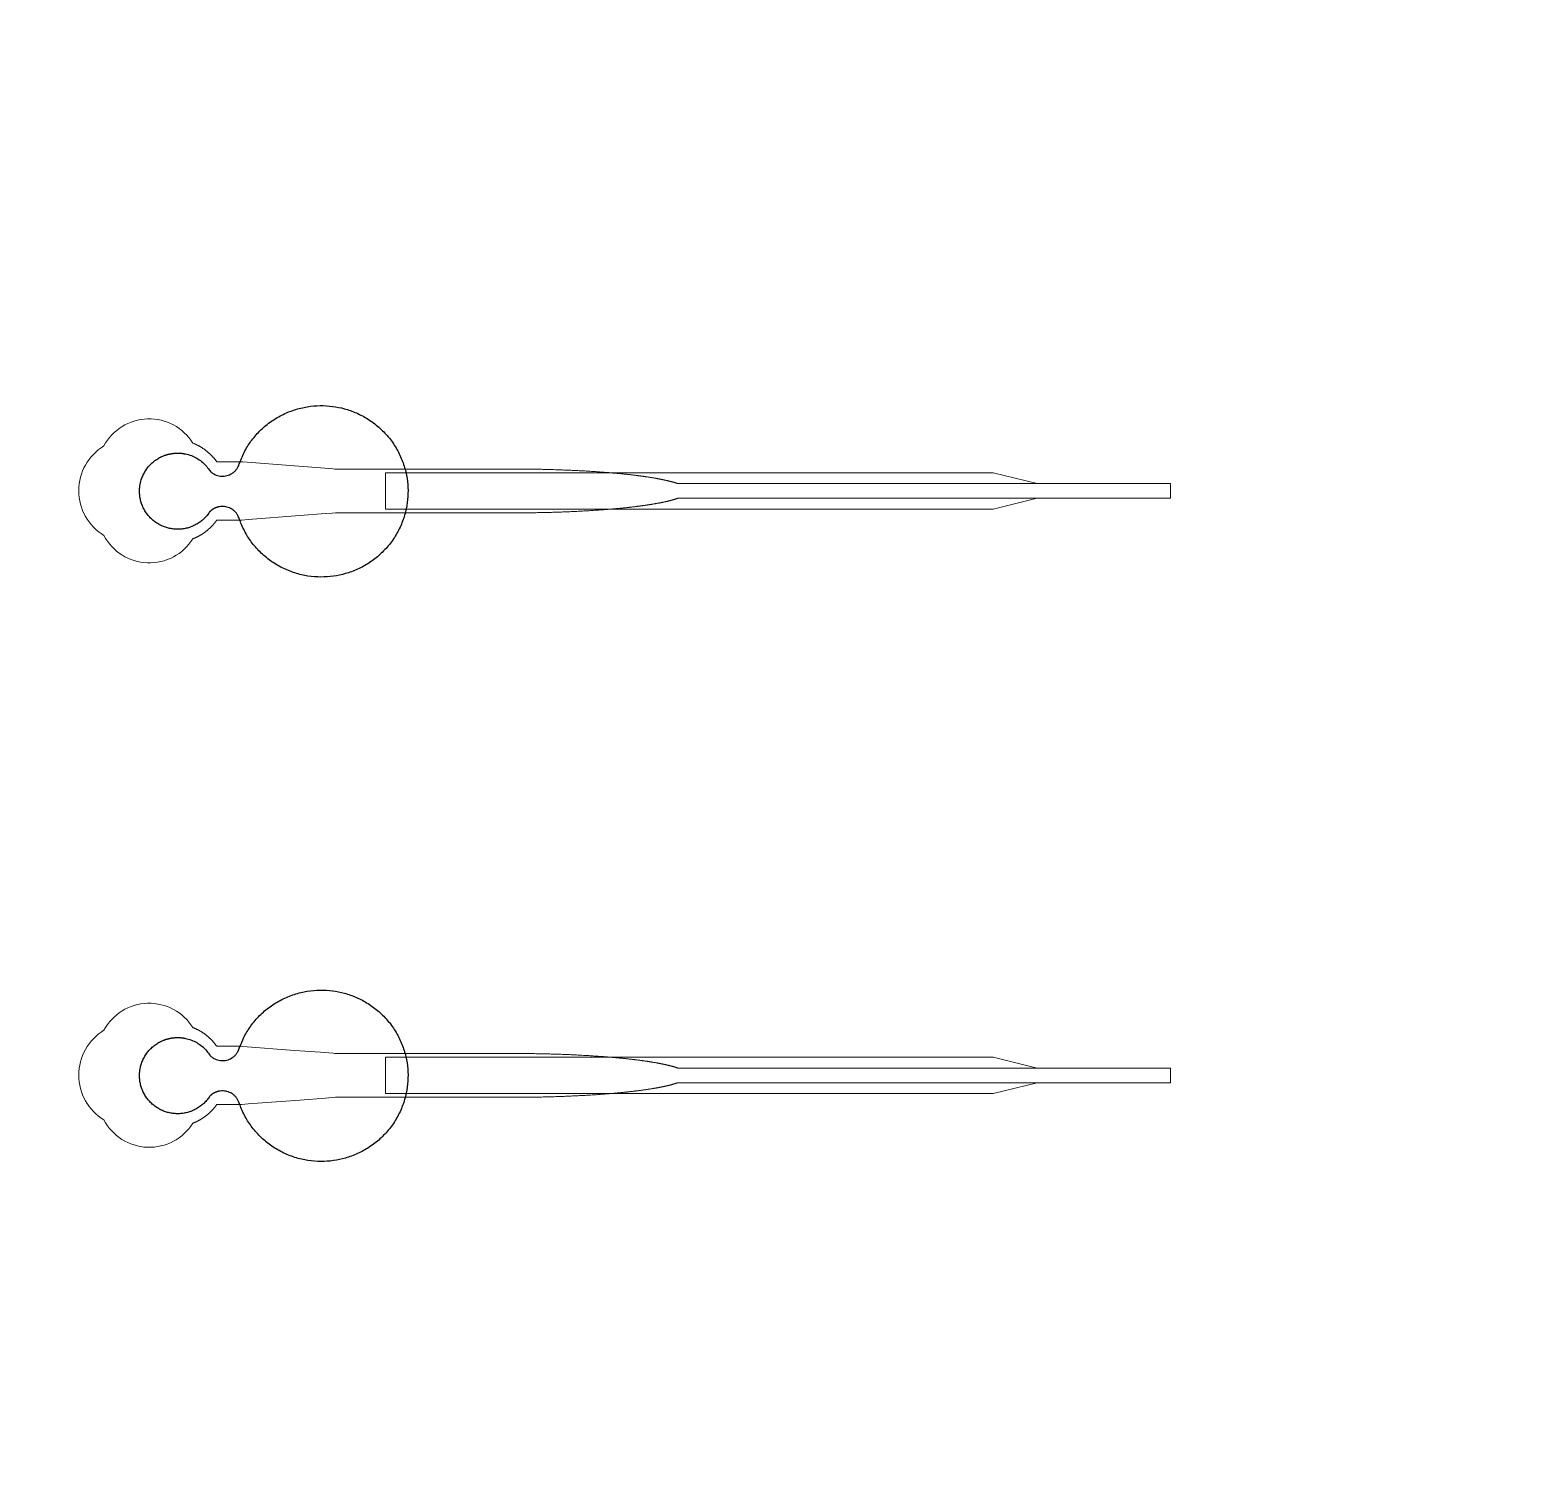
# Model space of a CAD drawing. Header units: inches. Extents: x -52997 to 52003, y -52254 to 52746.
# Drawn here: x -5149 to -4, y -1333 to 3570 of the extents above; entities that cross this region are included whole.
import ezdxf

# ---------------------------------------------------------------- set-up
doc = ezdxf.new("R2010")
doc.units = ezdxf.units.IN
doc.header["$MEASUREMENT"] = 0
doc.layers.add('1', color=1, linetype='Continuous')
doc.layers.add('2', color=140, linetype='Continuous', lineweight=0)
doc.layers.add('3', color=90, linetype='Continuous', lineweight=0)

msp = doc.modelspace()

# ---------------------------------------------------------------- linework, layer by layer
at = {"layer": '1'}
for points in [[(-16283.4, -47485.7), (0, -47485.7), (16283.4, -47485.7, 5.999107)], [(-16250, -47285.7), (0, -47285.7), (16250, -47285.7, 5.986812)], [(-13685.8, -45485.7), (0, -45485.7), (13685.8, -45485.7, 6.794322)]]:
    msp.add_lwpolyline(points, format="xyb", close=True, dxfattribs=at)
msp.add_circle((-497.2, 245.8), 52500, dxfattribs=at)
for points in [[(-4534.8, 1921.4), (-4512.6, 1944.5), (-4481, 1939.3), (-4449.3, 1934.1), (-4435.7, 1905.1), (-4360.3, 1664.2), (-4108.3, 1701.9), (-3856.3, 1739.6), (-3856.1, 1991.7), (-3856, 2243.9), (-4108, 2281.8), (-4360, 2319.7), (-4435.6, 2078.9), (-4448.8, 2050.4), (-4479.7, 2044.7), (-4510.5, 2038.9), (-4533.1, 2060.7), (-4584.5, 2144.1), (-4678.9, 2118), (-4773.3, 2091.9), (-4774.5, 1994), (-4775.7, 1896), (-4681.9, 1867.6), (-4588.2, 1839.2), (-4534.8, 1921.4)], [(-4534.8, -78.6), (-4512.6, -55.5), (-4481, -60.7), (-4449.3, -65.9), (-4435.7, -94.9), (-4360.3, -335.8), (-4108.3, -298.1), (-3856.3, -260.4), (-3856.1, -8.3), (-3856, 243.9), (-4108, 281.8), (-4360, 319.7), (-4435.6, 78.9), (-4448.8, 50.4), (-4479.7, 44.7), (-4510.5, 38.9), (-4533.1, 60.7), (-4584.5, 144.1), (-4678.9, 118), (-4773.3, 91.9), (-4774.5, -6), (-4775.7, -104), (-4681.9, -132.4), (-4588.2, -160.8), (-4534.8, -78.6)]]:
    msp.add_rational_spline(points, [1, 0.884783429184, 1, 0.884783429184, 1, 0.758252289935, 1, 0.758252289935, 1, 0.758252289935, 1, 0.758252289935, 1, 0.888941908896, 1, 0.888941908896, 1, 0.79946124759, 1, 0.79946124759, 1, 0.79946124759, 1, 0.79946124759, 1], degree=2, knots=[0, 0, 0, 0.969535, 0.969535, 1.939069, 1.939069, 3.359405, 3.359405, 4.779741, 4.779741, 6.200078, 6.200078, 7.620414, 7.620414, 8.571947, 8.571947, 9.52348, 9.52348, 10.812277, 10.812277, 12.101074, 12.101074, 13.389871, 13.389871, 14.678668, 14.678668, 14.678668], dxfattribs=at)
at = {"layer": '2'}
for points in [[(-16283.4, -47485.7), (0, -47485.7), (16283.4, -47485.7, 5.999107)], [(-16250, -47285.7), (0, -47285.7), (16250, -47285.7, 5.986812)], [(-13685.8, -45485.7), (0, -45485.7), (13685.8, -45485.7, 6.794322)], [(-4592.1, 1829.6), (-4591.7, 1829.7), (-4590.9, 1830), (-4590, 1830.3), (-4589.2, 1830.7), (-4588.4, 1831), (-4587.5, 1831.4), (-4586.7, 1831.7), (-4585.8, 1832.1), (-4585, 1832.5), (-4584.1, 1832.8), (-4583.2, 1833.2), (-4582.4, 1833.6), (-4581.5, 1834), (-4580.7, 1834.4), (-4579.8, 1834.8), (-4579, 1835.2), (-4578.1, 1835.6), (-4577.3, 1836.1), (-4576.4, 1836.5), (-4575.5, 1836.9), (-4574.7, 1837.4), (-4573.8, 1837.8), (-4573, 1838.3), (-4572.1, 1838.7), (-4571.2, 1839.2), (-4570.4, 1839.7), (-4569.5, 1840.1), (-4568.7, 1840.6), (-4567.8, 1841.1), (-4567, 1841.6), (-4566.1, 1842.1), (-4565.3, 1842.6), (-4564.4, 1843.1), (-4563.6, 1843.6), (-4562.7, 1844.2), (-4561.9, 1844.7), (-4561, 1845.2), (-4560.2, 1845.8), (-4559.3, 1846.3), (-4558.5, 1846.9), (-4557.6, 1847.4), (-4556.8, 1848), (-4556, 1848.6), (-4555.1, 1849.1), (-4554.3, 1849.7), (-4553.5, 1850.3), (-4552.7, 1850.9), (-4551.8, 1851.5), (-4551, 1852.1), (-4550.2, 1852.7), (-4549.4, 1853.3), (-4548.6, 1853.9), (-4547.7, 1854.5), (-4546.9, 1855.2), (-4546.1, 1855.8), (-4545.3, 1856.4), (-4544.5, 1857.1), (-4543.7, 1857.7), (-4542.9, 1858.3), (-4542.2, 1859), (-4541.4, 1859.6), (-4540.6, 1860.3), (-4539.8, 1861), (-4539, 1861.6), (-4538.3, 1862.3), (-4537.5, 1863), (-4536.8, 1863.7), (-4536, 1864.3), (-4535.2, 1865), (-4534.5, 1865.7), (-4533.8, 1866.4), (-4533, 1867.1), (-4532.3, 1867.8), (-4531.5, 1868.5), (-4530.8, 1869.2), (-4530.1, 1869.9), (-4529.4, 1870.7), (-4528.7, 1871.4), (-4528, 1872.1), (-4527.3, 1872.8), (-4526.6, 1873.6), (-4525.9, 1874.3), (-4525.2, 1875), (-4524.5, 1875.7), (-4523.9, 1876.5), (-4523.2, 1877.2), (-4522.5, 1878), (-4521.9, 1878.7), (-4521.2, 1879.5), (-4520.6, 1880.2), (-4519.9, 1881), (-4519.3, 1881.7), (-4518.7, 1882.5), (-4518.1, 1883.2), (-4517.4, 1884), (-4516.8, 1884.7), (-4516.2, 1885.5), (-4515.6, 1886.3), (-4515, 1887), (-4514.5, 1887.8), (-4513.9, 1888.6), (-4513.3, 1889.3), (-4512.7, 1890.1), (-4512.2, 1890.9), (-4511.6, 1891.6), (-4511.1, 1892.4), (-4510.5, 1893.2), (-4466.9, 1893.2), (-4445.1, 1893.2), (-4434.3, 1893.2), (-4431.5, 1893.2), (-4430.2, 1893.2), (-4430.1, 1893.2), (-4430.1, 1893.2), (-4430.1, 1893.2), (-4430.1, 1893.2), (-4430.1, 1893.2), (-4430, 1893.2), (-4429.6, 1893.2), (-4429, 1893.3), (-4427.6, 1893.4), (-4424.8, 1893.6), (-4402.7, 1895.3), (-4226.1, 1908.8), (-4137.8, 1915.6), (-4115.7, 1917.3), (-4104.6, 1918.1), (-4104.3, 1918.2), (-4104.2, 1918.2), (-4104.2, 1918.2), (-4104.1, 1918.2), (-4104, 1918.2), (-4103.7, 1918.2), (-3843.2, 1918.2), (-3836.9, 1918.2), (-3824.3, 1918.2), (-3723.8, 1918.2), (-3522.8, 1918.2), (-3510.2, 1918.2), (-3503.9, 1918.2), (-3500.8, 1918.2), (-3499.2, 1918.2), (-3498.8, 1918.2), (-3498.6, 1918.2), (-3498.5, 1918.2), (-3498.5, 1918.2), (-3498.5, 1918.2), (-3498.4, 1918.2), (-3497.9, 1918.2), (-3493.3, 1918.2), (-3488.7, 1918.2), (-3484.1, 1918.2), (-3479.4, 1918.2), (-3474.8, 1918.2), (-3470.1, 1918.3), (-3465.5, 1918.3), (-3460.8, 1918.3), (-3456.1, 1918.4), (-3451.4, 1918.4), (-3446.7, 1918.4), (-3442, 1918.5), (-3437.2, 1918.6), (-3432.5, 1918.6), (-3427.7, 1918.7), (-3423, 1918.8), (-3418.2, 1918.8), (-3413.4, 1918.9), (-3408.6, 1919), (-3403.9, 1919.1), (-3399.1, 1919.2), (-3394.3, 1919.3), (-3389.5, 1919.4), (-3384.6, 1919.5), (-3379.8, 1919.7), (-3375, 1919.8), (-3370.2, 1919.9), (-3365.4, 1920), (-3360.5, 1920.2), (-3355.7, 1920.3), (-3350.9, 1920.5), (-3346, 1920.6), (-3341.2, 1920.8), (-3336.4, 1921), (-3331.5, 1921.1), (-3326.7, 1921.3), (-3321.9, 1921.5), (-3317, 1921.7), (-3312.2, 1921.9), (-3307.4, 1922.1), (-3302.6, 1922.3), (-3297.8, 1922.5), (-3293, 1922.7), (-3288.2, 1922.9), (-3283.4, 1923.2), (-3278.6, 1923.4), (-3273.8, 1923.6), (-3269.1, 1923.9), (-3264.3, 1924.1), (-3259.5, 1924.4), (-3254.8, 1924.6), (-3250.1, 1924.9), (-3245.4, 1925.2), (-3240.6, 1925.4), (-3236, 1925.7), (-3231.3, 1926), (-3226.6, 1926.3), (-3221.9, 1926.6), (-3217.3, 1926.9), (-3212.7, 1927.2), (-3208.1, 1927.5), (-3203.5, 1927.9), (-3198.9, 1928.2), (-3196.6, 1928.4), (-3194.4, 1928.5), (-3192.1, 1928.7), (-3189.8, 1928.9), (-3187.6, 1929), (-3185.3, 1929.2), (-3183.1, 1929.4), (-3180.8, 1929.5), (-3178.6, 1929.7), (-3176.3, 1929.9), (-3174.1, 1930.1), (-3171.9, 1930.3), (-3169.7, 1930.4), (-3167.4, 1930.6), (-3165.2, 1930.8), (-3163, 1931), (-3160.8, 1931.2), (-3158.6, 1931.4), (-3156.5, 1931.5), (-3154.3, 1931.7), (-3152.1, 1931.9), (-3149.9, 1932.1), (-3147.8, 1932.3), (-3145.6, 1932.5), (-3143.5, 1932.7), (-3141.3, 1932.9), (-3139.2, 1933.1), (-3137, 1933.3), (-3134.9, 1933.5), (-3132.8, 1933.7), (-3130.7, 1933.9), (-3128.6, 1934.1), (-3126.5, 1934.3), (-3124.4, 1934.5), (-3122.3, 1934.7), (-3120.2, 1934.9), (-3118.2, 1935.2), (-3116.1, 1935.4), (-3114, 1935.6), (-3112, 1935.8), (-3110, 1936), (-3107.9, 1936.2), (-3105.9, 1936.5), (-3103.9, 1936.7), (-3101.9, 1936.9), (-3099.9, 1937.1), (-3097.9, 1937.3), (-3095.9, 1937.6), (-3093.9, 1937.8), (-3091.9, 1938), (-3090, 1938.2), (-3088, 1938.5), (-3086, 1938.7), (-3084.1, 1938.9), (-3082.2, 1939.2), (-3080.3, 1939.4), (-3078.3, 1939.6), (-3076.4, 1939.9), (-3074.5, 1940.1), (-3072.6, 1940.3), (-3070.8, 1940.6), (-3068.9, 1940.8), (-3067, 1941.1), (-3065.2, 1941.3), (-3063.3, 1941.5), (-3061.5, 1941.8), (-3059.6, 1942), (-3057.8, 1942.3), (-3056, 1942.5), (-3054.2, 1942.8), (-3052.4, 1943), (-3050.6, 1943.3), (-3048.8, 1943.5), (-3047.1, 1943.8), (-3045.3, 1944), (-3043.6, 1944.3), (-3041.8, 1944.5), (-3040.1, 1944.8), (-3038.4, 1945), (-3036.7, 1945.3), (-3035, 1945.5), (-3033.3, 1945.8), (-3031.6, 1946.1), (-3029.9, 1946.3), (-3028.3, 1946.6), (-3026.6, 1946.8), (-3025, 1947.1), (-3023.3, 1947.4), (-3021.7, 1947.6), (-3020.1, 1947.9), (-3018.5, 1948.2), (-3016.9, 1948.4), (-3015.3, 1948.7), (-3013.7, 1949), (-3012.2, 1949.2), (-3010.6, 1949.5), (-3009.1, 1949.8), (-3007.6, 1950), (-3006, 1950.3), (-3004.5, 1950.6), (-3003, 1950.9), (-3001.5, 1951.1), (-3000, 1951.4), (-2998.6, 1951.7), (-2997.1, 1952), (-2995.7, 1952.2), (-2994.2, 1952.5), (-2992.8, 1952.8), (-2991.4, 1953.1), (-2990, 1953.4), (-2988.6, 1953.6), (-2987.2, 1953.9), (-2985.8, 1954.2), (-2984.4, 1954.5), (-2983.1, 1954.8), (-2981.7, 1955.1), (-2980.4, 1955.3), (-2979.1, 1955.6), (-2977.8, 1955.9), (-2976.5, 1956.2), (-2975.2, 1956.5), (-2973.9, 1956.8), (-2972.6, 1957), (-2971.4, 1957.3), (-2970.1, 1957.6), (-2968.9, 1957.9), (-2967.7, 1958.2), (-2966.5, 1958.5), (-2965.3, 1958.8), (-2964.1, 1959.1), (-2962.9, 1959.4), (-2961.7, 1959.7), (-2960.5, 1959.9), (-2959.4, 1960.2), (-2958.3, 1960.5), (-2957.1, 1960.8), (-2956, 1961.1), (-2954.9, 1961.4), (-2953.8, 1961.7), (-2952.7, 1962), (-2951.7, 1962.3), (-2950.6, 1962.6), (-2949.6, 1962.9), (-2948.5, 1963.2), (-2947.5, 1963.5), (-2946.5, 1963.8), (-2945.5, 1964.1), (-2944.5, 1964.4), (-2943.5, 1964.7), (-2942.5, 1965), (-2941.6, 1965.3), (-2940.6, 1965.6), (-2939.7, 1965.9), (-2938.7, 1966.2), (-2937.8, 1966.5), (-2936.9, 1966.8), (-2936, 1967.1), (-2935.1, 1967.4), (-2934.3, 1967.7), (-2932.9, 1968.1), (-1247.2, 1968), (-1247.2, 2018.2), (-2932.8, 2018.2), (-2933.1, 2018.3), (-2933.9, 2018.6), (-2934.8, 2018.9), (-2935.7, 2019.2), (-2936.6, 2019.5), (-2937.5, 2019.8), (-2938.4, 2020.1), (-2939.3, 2020.4), (-2940.3, 2020.7), (-2941.2, 2021), (-2942.2, 2021.3), (-2943.1, 2021.6), (-2944.1, 2021.9), (-2945.1, 2022.2), (-2946.1, 2022.5), (-2947.1, 2022.8), (-2948.2, 2023.1), (-2949.2, 2023.4), (-2950.2, 2023.7), (-2951.3, 2023.9), (-2952.4, 2024.2), (-2953.5, 2024.5), (-2954.6, 2024.8), (-2955.7, 2025.1), (-2956.8, 2025.4), (-2957.9, 2025.7), (-2959, 2026), (-2960.2, 2026.3), (-2961.3, 2026.6), (-2962.5, 2026.9), (-2963.7, 2027.2), (-2964.9, 2027.5), (-2966.1, 2027.8), (-2967.3, 2028.1), (-2968.5, 2028.3), (-2969.8, 2028.6), (-2971, 2028.9), (-2972.3, 2029.2), (-2973.5, 2029.5), (-2974.8, 2029.8), (-2976.1, 2030.1), (-2977.4, 2030.4), (-2978.7, 2030.6), (-2980.1, 2030.9), (-2981.4, 2031.2), (-2982.7, 2031.5), (-2984.1, 2031.8), (-2985.5, 2032.1), (-2986.8, 2032.3), (-2988.2, 2032.6), (-2989.6, 2032.9), (-2991, 2033.2), (-2992.4, 2033.5), (-2993.9, 2033.7), (-2995.3, 2034), (-2996.8, 2034.3), (-2998.2, 2034.6), (-2999.7, 2034.9), (-3001.2, 2035.1), (-3002.7, 2035.4), (-3004.2, 2035.7), (-3005.7, 2036), (-3007.2, 2036.2), (-3008.7, 2036.5), (-3010.3, 2036.8), (-3011.8, 2037), (-3013.4, 2037.3), (-3015, 2037.6), (-3016.6, 2037.8), (-3018.1, 2038.1), (-3019.7, 2038.4), (-3021.4, 2038.6), (-3023, 2038.9), (-3024.6, 2039.2), (-3026.3, 2039.4), (-3027.9, 2039.7), (-3029.6, 2040), (-3031.2, 2040.2), (-3032.9, 2040.5), (-3034.6, 2040.7), (-3036.3, 2041), (-3038, 2041.3), (-3039.7, 2041.5), (-3041.5, 2041.8), (-3043.2, 2042), (-3045, 2042.3), (-3046.7, 2042.5), (-3048.5, 2042.8), (-3050.3, 2043), (-3052, 2043.3), (-3053.8, 2043.5), (-3055.6, 2043.8), (-3057.4, 2044), (-3059.3, 2044.3), (-3061.1, 2044.5), (-3062.9, 2044.8), (-3064.8, 2045), (-3066.6, 2045.2), (-3068.5, 2045.5), (-3070.4, 2045.7), (-3072.3, 2046), (-3074.1, 2046.2), (-3076, 2046.4), (-3077.9, 2046.7), (-3079.9, 2046.9), (-3081.8, 2047.1), (-3083.7, 2047.4), (-3085.7, 2047.6), (-3087.6, 2047.8), (-3089.6, 2048.1), (-3091.5, 2048.3), (-3093.5, 2048.5), (-3095.5, 2048.7), (-3097.5, 2049), (-3099.4, 2049.2), (-3101.4, 2049.4), (-3103.5, 2049.6), (-3105.5, 2049.8), (-3107.5, 2050.1), (-3109.5, 2050.3), (-3111.6, 2050.5), (-3113.6, 2050.7), (-3115.7, 2050.9), (-3117.7, 2051.1), (-3119.8, 2051.3), (-3121.9, 2051.6), (-3123.9, 2051.8), (-3126, 2052), (-3128.1, 2052.2), (-3130.2, 2052.4), (-3132.3, 2052.6), (-3134.4, 2052.8), (-3136.6, 2053), (-3138.7, 2053.2), (-3140.8, 2053.4), (-3143, 2053.6), (-3145.1, 2053.8), (-3147.3, 2054), (-3149.4, 2054.2), (-3151.6, 2054.4), (-3153.8, 2054.6), (-3155.9, 2054.7), (-3158.1, 2054.9), (-3160.3, 2055.1), (-3162.5, 2055.3), (-3164.7, 2055.5), (-3166.9, 2055.7), (-3169.1, 2055.9), (-3171.3, 2056), (-3173.5, 2056.2), (-3175.8, 2056.4), (-3178, 2056.6), (-3180.2, 2056.8), (-3182.5, 2056.9), (-3184.7, 2057.1), (-3187, 2057.3), (-3189.2, 2057.4), (-3191.5, 2057.6), (-3193.7, 2057.8), (-3196, 2057.9), (-3200.6, 2058.3), (-3205.1, 2058.6), (-3209.7, 2058.9), (-3214.3, 2059.2), (-3218.9, 2059.5), (-3223.6, 2059.8), (-3228.2, 2060.1), (-3232.9, 2060.4), (-3237.5, 2060.7), (-3242.2, 2061), (-3246.9, 2061.3), (-3251.6, 2061.5), (-3256.3, 2061.8), (-3261.1, 2062.1), (-3265.8, 2062.3), (-3270.6, 2062.5), (-3275.3, 2062.8), (-3280.1, 2063), (-3284.8, 2063.3), (-3289.6, 2063.5), (-3294.4, 2063.7), (-3299.2, 2063.9), (-3304, 2064.1), (-3308.8, 2064.3), (-3313.6, 2064.5), (-3318.4, 2064.7), (-3323.2, 2064.9), (-3328, 2065.1), (-3332.8, 2065.3), (-3337.6, 2065.4), (-3342.4, 2065.6), (-3347.2, 2065.7), (-3352, 2065.9), (-3356.8, 2066.1), (-3361.6, 2066.2), (-3366.4, 2066.3), (-3371.3, 2066.5), (-3376, 2066.6), (-3380.8, 2066.7), (-3385.6, 2066.8), (-3390.4, 2066.9), (-3395.2, 2067.1), (-3400, 2067.2), (-3404.7, 2067.2), (-3409.5, 2067.3), (-3414.2, 2067.4), (-3419, 2067.5), (-3423.7, 2067.6), (-3428.5, 2067.7), (-3433.2, 2067.7), (-3437.9, 2067.8), (-3442.6, 2067.8), (-3447.3, 2067.9), (-3452, 2067.9), (-3456.6, 2068), (-3461.3, 2068), (-3465.9, 2068.1), (-3470.6, 2068.1), (-3475.2, 2068.1), (-3479.8, 2068.1), (-3484.4, 2068.1), (-3486.7, 2068.2), (-3487.3, 2068.2), (-3487.6, 2068.2), (-3487.7, 2068.2), (-3487.9, 2068.2), (-3489.5, 2068.2), (-3495.9, 2068.2), (-3508.6, 2068.2), (-3559.6, 2068.2), (-3763.5, 2068.2), (-3814.5, 2068.2), (-3840, 2068.2), (-3846.4, 2068.2), (-3848, 2068.2), (-4103.7, 2068.2), (-4104.1, 2068.2), (-4104.2, 2068.2), (-4104.2, 2068.2), (-4104.3, 2068.2), (-4104.3, 2068.2), (-4104.7, 2068.2), (-4106.1, 2068.3), (-4111.6, 2068.7), (-4155.8, 2072.1), (-4244.1, 2078.9), (-4420.7, 2092.4), (-4426.2, 2092.9), (-4429, 2093.1), (-4429.7, 2093.1), (-4430, 2093.2), (-4430.1, 2093.2), (-4430.1, 2093.2), (-4430.1, 2093.2), (-4430.1, 2093.2), (-4430.1, 2093.2), (-4430.2, 2093.2), (-4430.5, 2093.2), (-4433.2, 2093.2), (-4438.7, 2093.2), (-4449.6, 2093.2), (-4471.4, 2093.2), (-4493.2, 2093.2), (-4504.1, 2093.2), (-4509.5, 2093.2), (-4510.2, 2093.2), (-4510.4, 2093.2), (-4510.5, 2093.2), (-4510.5, 2093.2), (-4510.5, 2093.2), (-4510.5, 2093.2), (-4510.5, 2093.2), (-4510.9, 2093.8), (-4511.7, 2094.9), (-4512.5, 2096), (-4513.4, 2097.1), (-4514.2, 2098.2), (-4515.1, 2099.4), (-4515.9, 2100.5), (-4516.8, 2101.6), (-4517.7, 2102.7), (-4518.6, 2103.8), (-4519.5, 2104.9), (-4520.4, 2106), (-4521.4, 2107.1), (-4522.3, 2108.2), (-4523.3, 2109.3), (-4524.3, 2110.4), (-4525.2, 2111.5), (-4526.2, 2112.5), (-4527.3, 2113.6), (-4528.3, 2114.7), (-4529.3, 2115.7), (-4530.4, 2116.8), (-4531.4, 2117.8), (-4532.5, 2118.9), (-4533.6, 2119.9), (-4534.7, 2121), (-4535.8, 2122), (-4536.9, 2123), (-4538.1, 2124), (-4539.2, 2125), (-4540.4, 2126), (-4541.5, 2127), (-4542.7, 2128), (-4543.9, 2129), (-4545.1, 2129.9), (-4546.3, 2130.9), (-4547.5, 2131.8), (-4548.8, 2132.8), (-4550, 2133.7), (-4551.3, 2134.6), (-4552.5, 2135.5), (-4553.8, 2136.4), (-4555.1, 2137.3), (-4556.3, 2138.2), (-4557.6, 2139), (-4558.9, 2139.9), (-4560.3, 2140.7), (-4561.6, 2141.6), (-4562.9, 2142.4), (-4564.2, 2143.2), (-4565.6, 2144), (-4566.9, 2144.8), (-4568.3, 2145.6), (-4569.7, 2146.4), (-4571, 2147.1), (-4572.4, 2147.9), (-4573.8, 2148.6), (-4575.2, 2149.3), (-4576.6, 2150), (-4578, 2150.7), (-4579.4, 2151.4), (-4580.8, 2152), (-4582.2, 2152.7), (-4583.6, 2153.3), (-4585, 2153.9), (-4586.5, 2154.5), (-4587.9, 2155.1), (-4589.3, 2155.7), (-4590.8, 2156.3), (-4592, 2156.8, 0.576044), (-4896.6, 2147.4, 0.560065), (-4896.6, 1840.9, 0.578435)], [(-4592.1, -170.4), (-4591.7, -170.3), (-4590.9, -170), (-4590, -169.7), (-4589.2, -169.3), (-4588.4, -169), (-4587.5, -168.6), (-4586.7, -168.3), (-4585.8, -167.9), (-4585, -167.5), (-4584.1, -167.2), (-4583.2, -166.8), (-4582.4, -166.4), (-4581.5, -166), (-4580.7, -165.6), (-4579.8, -165.2), (-4579, -164.8), (-4578.1, -164.4), (-4577.3, -163.9), (-4576.4, -163.5), (-4575.5, -163.1), (-4574.7, -162.6), (-4573.8, -162.2), (-4573, -161.7), (-4572.1, -161.3), (-4571.2, -160.8), (-4570.4, -160.3), (-4569.5, -159.9), (-4568.7, -159.4), (-4567.8, -158.9), (-4567, -158.4), (-4566.1, -157.9), (-4565.3, -157.4), (-4564.4, -156.9), (-4563.6, -156.4), (-4562.7, -155.8), (-4561.9, -155.3), (-4561, -154.8), (-4560.2, -154.2), (-4559.3, -153.7), (-4558.5, -153.1), (-4557.6, -152.6), (-4556.8, -152), (-4556, -151.4), (-4555.1, -150.9), (-4554.3, -150.3), (-4553.5, -149.7), (-4552.7, -149.1), (-4551.8, -148.5), (-4551, -147.9), (-4550.2, -147.3), (-4549.4, -146.7), (-4548.6, -146.1), (-4547.7, -145.5), (-4546.9, -144.8), (-4546.1, -144.2), (-4545.3, -143.6), (-4544.5, -142.9), (-4543.7, -142.3), (-4542.9, -141.7), (-4542.2, -141), (-4541.4, -140.4), (-4540.6, -139.7), (-4539.8, -139), (-4539, -138.4), (-4538.3, -137.7), (-4537.5, -137), (-4536.8, -136.3), (-4536, -135.7), (-4535.2, -135), (-4534.5, -134.3), (-4533.8, -133.6), (-4533, -132.9), (-4532.3, -132.2), (-4531.5, -131.5), (-4530.8, -130.8), (-4530.1, -130.1), (-4529.4, -129.3), (-4528.7, -128.6), (-4528, -127.9), (-4527.3, -127.2), (-4526.6, -126.4), (-4525.9, -125.7), (-4525.2, -125), (-4524.5, -124.3), (-4523.9, -123.5), (-4523.2, -122.8), (-4522.5, -122), (-4521.9, -121.3), (-4521.2, -120.5), (-4520.6, -119.8), (-4519.9, -119), (-4519.3, -118.3), (-4518.7, -117.5), (-4518.1, -116.8), (-4517.4, -116), (-4516.8, -115.3), (-4516.2, -114.5), (-4515.6, -113.7), (-4515, -113), (-4514.5, -112.2), (-4513.9, -111.4), (-4513.3, -110.7), (-4512.7, -109.9), (-4512.2, -109.1), (-4511.6, -108.4), (-4511.1, -107.6), (-4510.5, -106.8), (-4466.9, -106.8), (-4445.1, -106.8), (-4434.3, -106.8), (-4431.5, -106.8), (-4430.2, -106.8), (-4430.1, -106.8), (-4430.1, -106.8), (-4430.1, -106.8), (-4430.1, -106.8), (-4430.1, -106.8), (-4430, -106.8), (-4429.6, -106.8), (-4429, -106.7), (-4427.6, -106.6), (-4424.8, -106.4), (-4402.7, -104.7), (-4226.1, -91.2), (-4137.8, -84.4), (-4115.7, -82.7), (-4104.6, -81.9), (-4104.3, -81.8), (-4104.2, -81.8), (-4104.2, -81.8), (-4104.1, -81.8), (-4104, -81.8), (-4103.7, -81.8), (-3843.2, -81.8), (-3836.9, -81.8), (-3824.3, -81.8), (-3723.8, -81.8), (-3522.8, -81.8), (-3510.2, -81.8), (-3503.9, -81.8), (-3500.8, -81.8), (-3499.2, -81.8), (-3498.8, -81.8), (-3498.6, -81.8), (-3498.5, -81.8), (-3498.5, -81.8), (-3498.5, -81.8), (-3498.4, -81.8), (-3497.9, -81.8), (-3493.3, -81.8), (-3488.7, -81.8), (-3484.1, -81.8), (-3479.4, -81.8), (-3474.8, -81.8), (-3470.1, -81.7), (-3465.5, -81.7), (-3460.8, -81.7), (-3456.1, -81.6), (-3451.4, -81.6), (-3446.7, -81.6), (-3442, -81.5), (-3437.2, -81.4), (-3432.5, -81.4), (-3427.7, -81.3), (-3423, -81.2), (-3418.2, -81.2), (-3413.4, -81.1), (-3408.6, -81), (-3403.9, -80.9), (-3399.1, -80.8), (-3394.3, -80.7), (-3389.5, -80.6), (-3384.6, -80.5), (-3379.8, -80.3), (-3375, -80.2), (-3370.2, -80.1), (-3365.4, -80), (-3360.5, -79.8), (-3355.7, -79.7), (-3350.9, -79.5), (-3346, -79.4), (-3341.2, -79.2), (-3336.4, -79), (-3331.5, -78.9), (-3326.7, -78.7), (-3321.9, -78.5), (-3317, -78.3), (-3312.2, -78.1), (-3307.4, -77.9), (-3302.6, -77.7), (-3297.8, -77.5), (-3293, -77.3), (-3288.2, -77.1), (-3283.4, -76.8), (-3278.6, -76.6), (-3273.8, -76.4), (-3269.1, -76.1), (-3264.3, -75.9), (-3259.5, -75.6), (-3254.8, -75.4), (-3250.1, -75.1), (-3245.4, -74.8), (-3240.6, -74.6), (-3236, -74.3), (-3231.3, -74), (-3226.6, -73.7), (-3221.9, -73.4), (-3217.3, -73.1), (-3212.7, -72.8), (-3208.1, -72.5), (-3203.5, -72.1), (-3198.9, -71.8), (-3196.6, -71.6), (-3194.4, -71.5), (-3192.1, -71.3), (-3189.8, -71.1), (-3187.6, -71), (-3185.3, -70.8), (-3183.1, -70.6), (-3180.8, -70.5), (-3178.6, -70.3), (-3176.3, -70.1), (-3174.1, -69.9), (-3171.9, -69.7), (-3169.7, -69.6), (-3167.4, -69.4), (-3165.2, -69.2), (-3163, -69), (-3160.8, -68.8), (-3158.6, -68.6), (-3156.5, -68.5), (-3154.3, -68.3), (-3152.1, -68.1), (-3149.9, -67.9), (-3147.8, -67.7), (-3145.6, -67.5), (-3143.5, -67.3), (-3141.3, -67.1), (-3139.2, -66.9), (-3137, -66.7), (-3134.9, -66.5), (-3132.8, -66.3), (-3130.7, -66.1), (-3128.6, -65.9), (-3126.5, -65.7), (-3124.4, -65.5), (-3122.3, -65.3), (-3120.2, -65.1), (-3118.2, -64.8), (-3116.1, -64.6), (-3114, -64.4), (-3112, -64.2), (-3110, -64), (-3107.9, -63.8), (-3105.9, -63.5), (-3103.9, -63.3), (-3101.9, -63.1), (-3099.9, -62.9), (-3097.9, -62.7), (-3095.9, -62.4), (-3093.9, -62.2), (-3091.9, -62), (-3090, -61.8), (-3088, -61.5), (-3086, -61.3), (-3084.1, -61.1), (-3082.2, -60.8), (-3080.3, -60.6), (-3078.3, -60.4), (-3076.4, -60.1), (-3074.5, -59.9), (-3072.6, -59.7), (-3070.8, -59.4), (-3068.9, -59.2), (-3067, -58.9), (-3065.2, -58.7), (-3063.3, -58.5), (-3061.5, -58.2), (-3059.6, -58), (-3057.8, -57.7), (-3056, -57.5), (-3054.2, -57.2), (-3052.4, -57), (-3050.6, -56.7), (-3048.8, -56.5), (-3047.1, -56.2), (-3045.3, -56), (-3043.6, -55.7), (-3041.8, -55.5), (-3040.1, -55.2), (-3038.4, -55), (-3036.7, -54.7), (-3035, -54.5), (-3033.3, -54.2), (-3031.6, -53.9), (-3029.9, -53.7), (-3028.3, -53.4), (-3026.6, -53.2), (-3025, -52.9), (-3023.3, -52.6), (-3021.7, -52.4), (-3020.1, -52.1), (-3018.5, -51.8), (-3016.9, -51.6), (-3015.3, -51.3), (-3013.7, -51), (-3012.2, -50.8), (-3010.6, -50.5), (-3009.1, -50.2), (-3007.6, -50), (-3006, -49.7), (-3004.5, -49.4), (-3003, -49.1), (-3001.5, -48.9), (-3000, -48.6), (-2998.6, -48.3), (-2997.1, -48), (-2995.7, -47.8), (-2994.2, -47.5), (-2992.8, -47.2), (-2991.4, -46.9), (-2990, -46.6), (-2988.6, -46.4), (-2987.2, -46.1), (-2985.8, -45.8), (-2984.4, -45.5), (-2983.1, -45.2), (-2981.7, -44.9), (-2980.4, -44.7), (-2979.1, -44.4), (-2977.8, -44.1), (-2976.5, -43.8), (-2975.2, -43.5), (-2973.9, -43.2), (-2972.6, -43), (-2971.4, -42.7), (-2970.1, -42.4), (-2968.9, -42.1), (-2967.7, -41.8), (-2966.5, -41.5), (-2965.3, -41.2), (-2964.1, -40.9), (-2962.9, -40.6), (-2961.7, -40.3), (-2960.5, -40.1), (-2959.4, -39.8), (-2958.3, -39.5), (-2957.1, -39.2), (-2956, -38.9), (-2954.9, -38.6), (-2953.8, -38.3), (-2952.7, -38), (-2951.7, -37.7), (-2950.6, -37.4), (-2949.6, -37.1), (-2948.5, -36.8), (-2947.5, -36.5), (-2946.5, -36.2), (-2945.5, -35.9), (-2944.5, -35.6), (-2943.5, -35.3), (-2942.5, -35), (-2941.6, -34.7), (-2940.6, -34.4), (-2939.7, -34.1), (-2938.7, -33.8), (-2937.8, -33.5), (-2936.9, -33.2), (-2936, -32.9), (-2935.1, -32.6), (-2934.3, -32.3), (-2932.9, -31.9), (-1247.2, -32), (-1247.2, 18.2), (-2932.8, 18.2), (-2933.1, 18.3), (-2933.9, 18.6), (-2934.8, 18.9), (-2935.7, 19.2), (-2936.6, 19.5), (-2937.5, 19.8), (-2938.4, 20.1), (-2939.3, 20.4), (-2940.3, 20.7), (-2941.2, 21), (-2942.2, 21.3), (-2943.1, 21.6), (-2944.1, 21.9), (-2945.1, 22.2), (-2946.1, 22.5), (-2947.1, 22.8), (-2948.2, 23.1), (-2949.2, 23.4), (-2950.2, 23.7), (-2951.3, 23.9), (-2952.4, 24.2), (-2953.5, 24.5), (-2954.6, 24.8), (-2955.7, 25.1), (-2956.8, 25.4), (-2957.9, 25.7), (-2959, 26), (-2960.2, 26.3), (-2961.3, 26.6), (-2962.5, 26.9), (-2963.7, 27.2), (-2964.9, 27.5), (-2966.1, 27.8), (-2967.3, 28.1), (-2968.5, 28.3), (-2969.8, 28.6), (-2971, 28.9), (-2972.3, 29.2), (-2973.5, 29.5), (-2974.8, 29.8), (-2976.1, 30.1), (-2977.4, 30.4), (-2978.7, 30.6), (-2980.1, 30.9), (-2981.4, 31.2), (-2982.7, 31.5), (-2984.1, 31.8), (-2985.5, 32.1), (-2986.8, 32.3), (-2988.2, 32.6), (-2989.6, 32.9), (-2991, 33.2), (-2992.4, 33.5), (-2993.9, 33.7), (-2995.3, 34), (-2996.8, 34.3), (-2998.2, 34.6), (-2999.7, 34.9), (-3001.2, 35.1), (-3002.7, 35.4), (-3004.2, 35.7), (-3005.7, 36), (-3007.2, 36.2), (-3008.7, 36.5), (-3010.3, 36.8), (-3011.8, 37), (-3013.4, 37.3), (-3015, 37.6), (-3016.6, 37.8), (-3018.1, 38.1), (-3019.7, 38.4), (-3021.4, 38.6), (-3023, 38.9), (-3024.6, 39.2), (-3026.3, 39.4), (-3027.9, 39.7), (-3029.6, 40), (-3031.2, 40.2), (-3032.9, 40.5), (-3034.6, 40.7), (-3036.3, 41), (-3038, 41.3), (-3039.7, 41.5), (-3041.5, 41.8), (-3043.2, 42), (-3045, 42.3), (-3046.7, 42.5), (-3048.5, 42.8), (-3050.3, 43), (-3052, 43.3), (-3053.8, 43.5), (-3055.6, 43.8), (-3057.4, 44), (-3059.3, 44.3), (-3061.1, 44.5), (-3062.9, 44.8), (-3064.8, 45), (-3066.6, 45.2), (-3068.5, 45.5), (-3070.4, 45.7), (-3072.3, 46), (-3074.1, 46.2), (-3076, 46.4), (-3077.9, 46.7), (-3079.9, 46.9), (-3081.8, 47.1), (-3083.7, 47.4), (-3085.7, 47.6), (-3087.6, 47.8), (-3089.6, 48.1), (-3091.5, 48.3), (-3093.5, 48.5), (-3095.5, 48.7), (-3097.5, 49), (-3099.4, 49.2), (-3101.4, 49.4), (-3103.5, 49.6), (-3105.5, 49.8), (-3107.5, 50.1), (-3109.5, 50.3), (-3111.6, 50.5), (-3113.6, 50.7), (-3115.7, 50.9), (-3117.7, 51.1), (-3119.8, 51.3), (-3121.9, 51.6), (-3123.9, 51.8), (-3126, 52), (-3128.1, 52.2), (-3130.2, 52.4), (-3132.3, 52.6), (-3134.4, 52.8), (-3136.6, 53), (-3138.7, 53.2), (-3140.8, 53.4), (-3143, 53.6), (-3145.1, 53.8), (-3147.3, 54), (-3149.4, 54.2), (-3151.6, 54.4), (-3153.8, 54.6), (-3155.9, 54.7), (-3158.1, 54.9), (-3160.3, 55.1), (-3162.5, 55.3), (-3164.7, 55.5), (-3166.9, 55.7), (-3169.1, 55.9), (-3171.3, 56), (-3173.5, 56.2), (-3175.8, 56.4), (-3178, 56.6), (-3180.2, 56.8), (-3182.5, 56.9), (-3184.7, 57.1), (-3187, 57.3), (-3189.2, 57.4), (-3191.5, 57.6), (-3193.7, 57.8), (-3196, 57.9), (-3200.6, 58.3), (-3205.1, 58.6), (-3209.7, 58.9), (-3214.3, 59.2), (-3218.9, 59.5), (-3223.6, 59.8), (-3228.2, 60.1), (-3232.9, 60.4), (-3237.5, 60.7), (-3242.2, 61), (-3246.9, 61.3), (-3251.6, 61.5), (-3256.3, 61.8), (-3261.1, 62.1), (-3265.8, 62.3), (-3270.6, 62.5), (-3275.3, 62.8), (-3280.1, 63), (-3284.8, 63.3), (-3289.6, 63.5), (-3294.4, 63.7), (-3299.2, 63.9), (-3304, 64.1), (-3308.8, 64.3), (-3313.6, 64.5), (-3318.4, 64.7), (-3323.2, 64.9), (-3328, 65.1), (-3332.8, 65.3), (-3337.6, 65.4), (-3342.4, 65.6), (-3347.2, 65.7), (-3352, 65.9), (-3356.8, 66.1), (-3361.6, 66.2), (-3366.4, 66.3), (-3371.3, 66.5), (-3376, 66.6), (-3380.8, 66.7), (-3385.6, 66.8), (-3390.4, 66.9), (-3395.2, 67.1), (-3400, 67.2), (-3404.7, 67.2), (-3409.5, 67.3), (-3414.2, 67.4), (-3419, 67.5), (-3423.7, 67.6), (-3428.5, 67.7), (-3433.2, 67.7), (-3437.9, 67.8), (-3442.6, 67.8), (-3447.3, 67.9), (-3452, 67.9), (-3456.6, 68), (-3461.3, 68), (-3465.9, 68.1), (-3470.6, 68.1), (-3475.2, 68.1), (-3479.8, 68.1), (-3484.4, 68.1), (-3486.7, 68.2), (-3487.3, 68.2), (-3487.6, 68.2), (-3487.7, 68.2), (-3487.9, 68.2), (-3489.5, 68.2), (-3495.9, 68.2), (-3508.6, 68.2), (-3559.6, 68.2), (-3763.5, 68.2), (-3814.5, 68.2), (-3840, 68.2), (-3846.4, 68.2), (-3848, 68.2), (-4103.7, 68.2), (-4104.1, 68.2), (-4104.2, 68.2), (-4104.2, 68.2), (-4104.3, 68.2), (-4104.3, 68.2), (-4104.7, 68.2), (-4106.1, 68.3), (-4111.6, 68.7), (-4155.8, 72.1), (-4244.1, 78.9), (-4420.7, 92.4), (-4426.2, 92.9), (-4429, 93.1), (-4429.7, 93.1), (-4430, 93.2), (-4430.1, 93.2), (-4430.1, 93.2), (-4430.1, 93.2), (-4430.1, 93.2), (-4430.1, 93.2), (-4430.2, 93.2), (-4430.5, 93.2), (-4433.2, 93.2), (-4438.7, 93.2), (-4449.6, 93.2), (-4471.4, 93.2), (-4493.2, 93.2), (-4504.1, 93.2), (-4509.5, 93.2), (-4510.2, 93.2), (-4510.4, 93.2), (-4510.5, 93.2), (-4510.5, 93.2), (-4510.5, 93.2), (-4510.5, 93.2), (-4510.5, 93.2), (-4510.9, 93.8), (-4511.7, 94.9), (-4512.5, 96), (-4513.4, 97.1), (-4514.2, 98.2), (-4515.1, 99.4), (-4515.9, 100.5), (-4516.8, 101.6), (-4517.7, 102.7), (-4518.6, 103.8), (-4519.5, 104.9), (-4520.4, 106), (-4521.4, 107.1), (-4522.3, 108.2), (-4523.3, 109.3), (-4524.3, 110.4), (-4525.2, 111.5), (-4526.2, 112.5), (-4527.3, 113.6), (-4528.3, 114.7), (-4529.3, 115.7), (-4530.4, 116.8), (-4531.4, 117.8), (-4532.5, 118.9), (-4533.6, 119.9), (-4534.7, 121), (-4535.8, 122), (-4536.9, 123), (-4538.1, 124), (-4539.2, 125), (-4540.4, 126), (-4541.5, 127), (-4542.7, 128), (-4543.9, 129), (-4545.1, 129.9), (-4546.3, 130.9), (-4547.5, 131.8), (-4548.8, 132.8), (-4550, 133.7), (-4551.3, 134.6), (-4552.5, 135.5), (-4553.8, 136.4), (-4555.1, 137.3), (-4556.3, 138.2), (-4557.6, 139), (-4558.9, 139.9), (-4560.3, 140.7), (-4561.6, 141.6), (-4562.9, 142.4), (-4564.2, 143.2), (-4565.6, 144), (-4566.9, 144.8), (-4568.3, 145.6), (-4569.7, 146.4), (-4571, 147.1), (-4572.4, 147.9), (-4573.8, 148.6), (-4575.2, 149.3), (-4576.6, 150), (-4578, 150.7), (-4579.4, 151.4), (-4580.8, 152), (-4582.2, 152.7), (-4583.6, 153.3), (-4585, 153.9), (-4586.5, 154.5), (-4587.9, 155.1), (-4589.3, 155.7), (-4590.8, 156.3), (-4592, 156.8, 0.576044), (-4896.6, 147.4, 0.560065), (-4896.6, -159.1, 0.578435)]]:
    msp.add_lwpolyline(points, format="xyb", close=True, dxfattribs=at)
for points in [[(-3847.9, 1918.2), (-3846.3, 1918.2), (-3843.2, 1918.2)], [(-3847.9, -81.8), (-3846.3, -81.8), (-3843.2, -81.8)]]:
    msp.add_lwpolyline(points, dxfattribs=at)
msp.add_circle((-497.2, 245.8), 52500, dxfattribs=at)
at = {"layer": '3'}
for points in [[(-16283.4, -47485.7), (0, -47485.7), (16283.4, -47485.7, 5.999107)], [(-16283.4, -47485.7), (0, -47485.7), (16283.4, -47485.7, 5.999107)], [(-16250, -47285.7), (0, -47285.7), (16250, -47285.7, 5.986812)], [(-16250, -47285.7), (0, -47285.7), (16250, -47285.7, 5.986812)], [(-13685.8, -45485.7), (0, -45485.7), (13685.8, -45485.7, 6.794322)], [(-13685.8, -45485.7), (0, -45485.7), (13685.8, -45485.7, 6.794322)]]:
    msp.add_lwpolyline(points, format="xyb", close=True, dxfattribs=at)
for points in [[(-3933.6, 2055.7), (-1854.1, 2055.7), (-1704.1, 2018.2), (-1247.2, 2018.2), (-1247.2, 1968.2), (-1704.1, 1968.2), (-1854.1, 1930.7), (-3933.6, 1930.7)], [(-3933.6, 55.7), (-1854.1, 55.7), (-1704.1, 18.2), (-1247.2, 18.2), (-1247.2, -31.8), (-1704.1, -31.8), (-1854.1, -69.3), (-3933.6, -69.3)]]:
    msp.add_lwpolyline(points, close=True, dxfattribs=at)
msp.add_circle((-497.2, 245.8), 52500, dxfattribs=at)
msp.add_circle((-497.2, 245.8), 52500, dxfattribs=at)

doc.saveas('drawing.dxf')
